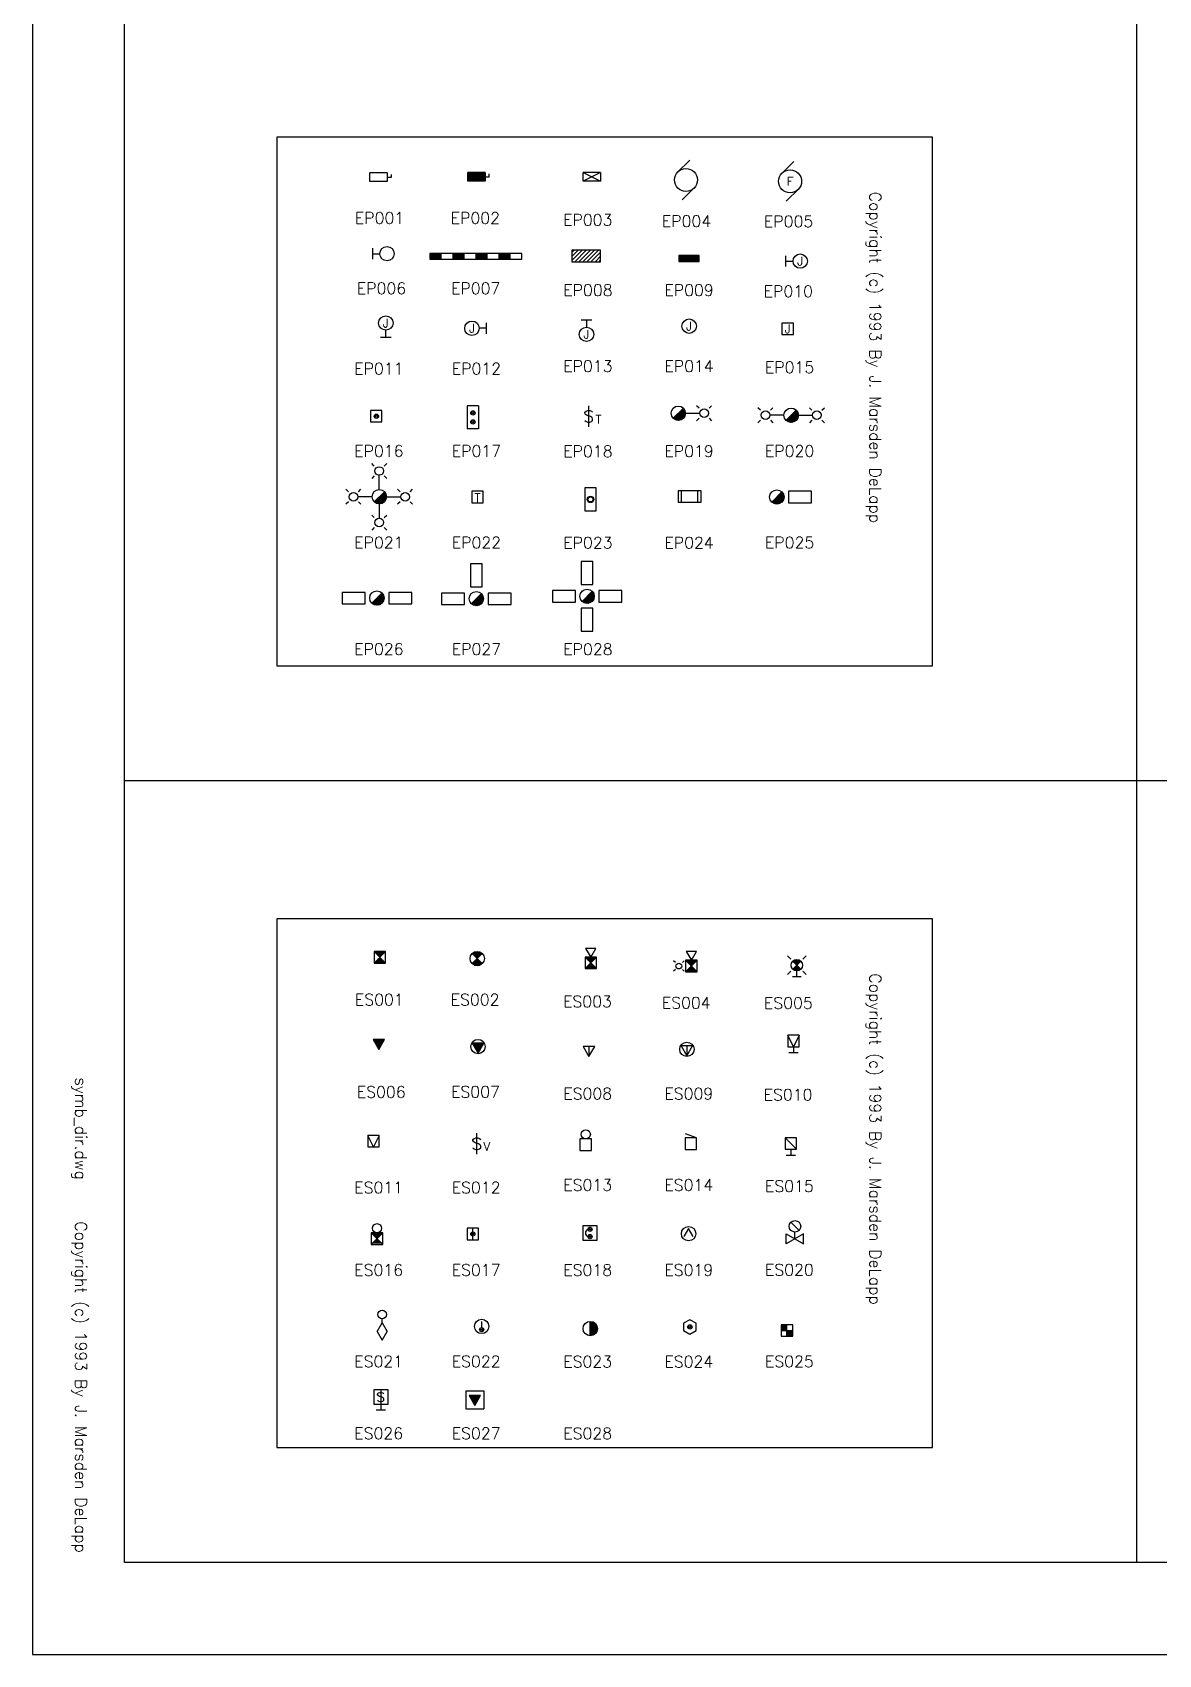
# Model space of a CAD drawing. Extents: x 0 to 24, y 0 to 36.
# Drawn here: x 0 to 12.24, y 0 to 17.64 of the extents above; entities that cross this region are included whole.
import ezdxf
from ezdxf.enums import TextEntityAlignment as Align

# ---------------------------------------------------------------- set-up
doc = ezdxf.new("R2010")
doc.units = 0
doc.header["$MEASUREMENT"] = 0
doc.layers.get('0').update_dxf_attribs({"linetype": 'CONTINUOUS'})
doc.layers.add('TITLE', color=1, linetype='CONTINUOUS')
doc.styles.add('ANNOTATE', font='SIMPLEX')
doc.styles.add('NOTES', font='SIMPLEX')

# ---------------------------------------------------------------- blocks, each defined once
blk = doc.blocks.new('COPYRGHT')
at = {"style": 'NOTES'}
blk.add_text('Copyright (c) 1993 By J. Marsden DeLapp', height=0.125, dxfattribs=at).set_placement((0.041, 0.028))
blk = doc.blocks.new('ES027')
for p, q in [((-0.098, 0.098), (-0.098, -0.098)), ((-0.098, 0.098), (0.098, 0.098)), ((0.062, 0.048), (-0.063, 0.048)), ((-0.063, 0.048), (0, -0.061)), ((0.058, 0.04), (-0.058, 0.04)), ((0.052, 0.031), (-0.053, 0.031)), ((0.047, 0.022), (-0.048, 0.022)), ((0.042, 0.013), (-0.043, 0.013)), ((0.037, 0.004), (-0.038, 0.004)), ((0, -0.061), (0.062, 0.048)), ((0.098, 0.098), (0.098, -0.098)), ((-0.098, -0.098), (0.098, -0.098)), ((0.032, -0.005), (-0.032, -0.005)), ((0.026, -0.014), (-0.027, -0.014)), ((0.021, -0.023), (-0.022, -0.023)), ((0.016, -0.032), (-0.017, -0.032)), ((0.011, -0.041), (-0.012, -0.041)), ((0.006, -0.05), (-0.006, -0.05))]:
    blk.add_line(p, q)
blk = doc.blocks.new('ES003')
for p, q in [((-0.055, 0.22), (0, 0.125)), ((0.055, 0.22), (-0.055, 0.22)), ((0, 0.125), (0.055, 0.22)), ((-0.062, 0.125), (0.062, 0)), ((-0.062, 0), (0.062, 0.125)), ((0.062, 0.125), (-0.062, 0.125)), ((-0.062, 0.125), (-0.062, 0)), ((-0.062, 0), (0.062, 0)), ((-0.052, 0.114), (0.052, 0.114)), ((-0.052, 0.011), (0.052, 0.011)), ((-0.043, 0.105), (0.043, 0.105)), ((-0.043, 0.02), (0.043, 0.02)), ((-0.034, 0.096), (0.034, 0.096)), ((-0.034, 0.029), (0.034, 0.029)), ((-0.025, 0.087), (0.025, 0.087)), ((-0.025, 0.038), (0.025, 0.038)), ((-0.016, 0.078), (0.016, 0.078)), ((-0.016, 0.047), (0.016, 0.047)), ((-0.007, 0.069), (0.007, 0.069)), ((-0.007, 0.056), (0.007, 0.056)), ((0.062, 0), (0.062, 0.125))]:
    blk.add_line(p, q)
blk = doc.blocks.new('ES004')
for p, q in [((-0.112, 0.101), (-0.132, 0.12)), ((-0.112, 0.024), (-0.132, 0.005)), ((-0.036, 0.101), (-0.016, 0.12)), ((-0.036, 0.024), (-0.016, 0.005))]:
    blk.add_line(p, q)
blk.add_circle((-0.074, 0.062), 0.0312)
blk.add_blockref('ES003', (0.062, 0))
blk = doc.blocks.new('ES005')
for p, q in [((-0.066, 0.191), (-0.101, 0.226)), ((-0.033, 0.178), (0.033, 0.178)), ((0.066, 0.191), (0.101, 0.226)), ((-0.066, 0.059), (-0.101, 0.024)), ((0.047, 0), (-0.047, 0)), ((-0.044, 0.169), (0.044, 0.081)), ((-0.044, 0.081), (0.044, 0.169)), ((-0.044, 0.169), (0.044, 0.169)), ((-0.044, 0.081), (0.044, 0.081)), ((-0.035, 0.16), (0.035, 0.16)), ((-0.035, 0.09), (0.035, 0.09)), ((-0.033, 0.072), (0.033, 0.072)), ((-0.026, 0.151), (0.026, 0.151)), ((-0.026, 0.099), (0.026, 0.099)), ((-0.017, 0.142), (0.017, 0.142)), ((-0.017, 0.108), (0.017, 0.108)), ((-0.008, 0.133), (0.008, 0.133)), ((-0.008, 0.117), (0.008, 0.117)), ((0, 0), (0, 0.062)), ((0.066, 0.059), (0.101, 0.024))]:
    blk.add_line(p, q)
blk.add_circle((0, 0.125), 0.0625)
blk = doc.blocks.new('ES001')
for p, q in [((-0.062, 0.125), (-0.062, 0)), ((0.062, 0.125), (-0.062, 0.125)), ((0.062, 0.125), (-0.062, 0)), ((0.062, 0), (-0.062, 0.125)), ((-0.062, 0), (0.062, 0)), ((0.052, 0.114), (-0.052, 0.114)), ((0.052, 0.011), (-0.052, 0.011)), ((0.043, 0.105), (-0.043, 0.105)), ((0.043, 0.02), (-0.043, 0.02)), ((0.034, 0.096), (-0.034, 0.096)), ((0.034, 0.029), (-0.034, 0.029)), ((0.025, 0.087), (-0.025, 0.087)), ((0.025, 0.038), (-0.025, 0.038)), ((0.016, 0.078), (-0.016, 0.078)), ((0.016, 0.047), (-0.016, 0.047)), ((0.007, 0.069), (-0.007, 0.069)), ((0.007, 0.056), (-0.007, 0.056)), ((0.062, 0), (0.062, 0.125))]:
    blk.add_line(p, q)
blk = doc.blocks.new('ES008')
for p, q in [((-0.062, 0.108), (0, 0)), ((0.062, 0.108), (-0.062, 0.108)), ((0, 0), (0.062, 0.108)), ((0, 0.108), (0, 0))]:
    blk.add_line(p, q)
blk = doc.blocks.new('ES009')
for p, q in [((-0.062, 0.037), (0, -0.071)), ((0.063, 0.037), (-0.062, 0.037)), ((0, -0.071), (0.063, 0.037)), ((0, 0.037), (0, -0.071))]:
    blk.add_line(p, q)
blk.add_circle((0, 0), 0.0781)
blk = doc.blocks.new('ES010')
for p, q in [((0, 0.0625), (-0.0625, 0.1875)), ((0.0625, 0.1875), (-0.0625, 0.1875)), ((-0.0625, 0.1875), (-0.0625, 0.0625)), ((0.0625, 0.1875), (0, 0.0625)), ((0.0625, 0.0625), (0.0625, 0.1875)), ((-0.0625, 0.0625), (0.0625, 0.0625)), ((-0.05, 0), (0.05, 0)), ((0, 0.0625), (0, 0))]:
    blk.add_line(p, q)
blk = doc.blocks.new('ES012')
for p, q in [((-0.028, 0.171), (-0.011, 0.177)), ((-0.011, 0.177), (0.013, 0.177)), ((0, 0), (0, 0.228)), ((0.013, 0.177), (0.031, 0.171)), ((-0.041, 0.159), (-0.028, 0.171)), ((-0.041, 0.147), (-0.041, 0.159)), ((-0.035, 0.136), (-0.041, 0.147)), ((-0.041, 0.07), (-0.029, 0.058)), ((-0.029, 0.129), (-0.035, 0.136)), ((-0.017, 0.124), (-0.029, 0.129)), ((-0.029, 0.058), (-0.011, 0.052)), ((0.019, 0.112), (-0.017, 0.124)), ((-0.011, 0.052), (0.013, 0.052)), ((0.013, 0.052), (0.031, 0.058)), ((0.031, 0.106), (0.019, 0.112)), ((0.031, 0.171), (0.043, 0.159)), ((0.037, 0.1), (0.031, 0.106)), ((0.031, 0.058), (0.043, 0.07)), ((0.043, 0.088), (0.037, 0.1)), ((0.043, 0.07), (0.043, 0.088))]:
    blk.add_line(p, q)
at = {"style": 'ANNOTATE'}
blk.add_text('V', height=0.0938, dxfattribs=at).set_placement((0.075, 0.035))
blk = doc.blocks.new('ES014')
for p, q in [((-0.062, 0.125), (-0.062, 0)), ((0.062, 0.125), (-0.062, 0.125)), ((-0.062, 0), (0.062, 0)), ((0.062, 0.125), (-0.055, 0.168)), ((0.062, 0), (0.062, 0.125))]:
    blk.add_line(p, q)
blk = doc.blocks.new('ES013')
for p, q in [((0.0625, 0.125), (-0.0625, 0.125)), ((-0.0625, 0.125), (-0.0625, 0)), ((-0.0625, 0), (0.0625, 0)), ((0.0625, 0), (0.0625, 0.125))]:
    blk.add_line(p, q)
blk.add_circle((0, 0.175), 0.05)
blk = doc.blocks.new('ES015')
for p, q in [((0.0625, 0.0625), (-0.0625, 0.1875)), ((-0.0625, 0.1875), (-0.0625, 0.0625)), ((0.0625, 0.1875), (-0.0625, 0.1875)), ((0.0625, 0.0625), (0.0625, 0.1875)), ((-0.0625, 0.0625), (0.0625, 0.0625)), ((-0.05, 0), (0.05, 0)), ((0, 0.0625), (0, 0))]:
    blk.add_line(p, q)
blk = doc.blocks.new('ES011')
for p, q in [((-0.0625, 0.125), (-0.0625, 0)), ((0.0625, 0.125), (-0.0625, 0.125)), ((0, 0), (-0.0625, 0.125)), ((-0.0625, 0), (0.0625, 0)), ((0.0625, 0.125), (0, 0)), ((0.0625, 0), (0.0625, 0.125))]:
    blk.add_line(p, q)
blk = doc.blocks.new('ES016')
for p, q in [((0.062, 0), (-0.062, 0.125)), ((0.062, 0.125), (-0.062, 0)), ((0.062, 0.125), (-0.062, 0.125)), ((-0.062, 0.125), (-0.062, 0)), ((-0.062, 0), (0.062, 0)), ((0.052, 0.114), (-0.052, 0.114)), ((0.052, 0.011), (-0.052, 0.011)), ((0.043, 0.105), (-0.043, 0.105)), ((0.043, 0.02), (-0.043, 0.02)), ((0.034, 0.096), (-0.034, 0.096)), ((0.034, 0.029), (-0.034, 0.029)), ((0.025, 0.087), (-0.025, 0.087)), ((0.025, 0.038), (-0.025, 0.038)), ((0.016, 0.078), (-0.016, 0.078)), ((0.016, 0.047), (-0.016, 0.047)), ((0.007, 0.069), (-0.007, 0.069)), ((0.007, 0.056), (-0.007, 0.056)), ((0.062, 0), (0.062, 0.125))]:
    blk.add_line(p, q)
blk.add_circle((0, 0.175), 0.05)
blk = doc.blocks.new('ES017')
for p, q in [((0.0625, 0.125), (-0.0625, 0.125)), ((-0.0625, 0.125), (-0.0625, 0)), ((-0.0625, 0), (0.0625, 0)), ((0, 0), (0, 0.125)), ((0.0625, 0), (0.0625, 0.125))]:
    blk.add_line(p, q)
for radius in [0.023, 0.01]:
    blk.add_circle((0, 0.0625), radius)
blk = doc.blocks.new('ES018')
for p, q in [((-0.078, 0.156), (-0.078, 0)), ((0.078, 0.156), (-0.078, 0.156)), ((-0.078, 0), (0.078, 0)), ((0.078, 0), (0.078, 0.156))]:
    blk.add_line(p, q)
for centre, radius in [((0, 0.118), 0.023), ((0, 0.038), 0.023), ((0, 0.118), 0.01), ((0, 0.038), 0.01)]:
    blk.add_circle(centre, radius)
blk.add_arc((-0.008, 0.078), 0.041, 111.6761, 248.3239)
blk = doc.blocks.new('ES019')
for p, q in [((0, 0.058), (-0.051, -0.029)), ((0.051, -0.029), (0, 0.058))]:
    blk.add_line(p, q)
blk.add_circle((0, 0), 0.0781)
blk = doc.blocks.new('ES020')
for p, q in [((0.044, 0.092), (-0.044, 0.18)), ((-0.094, -0.054), (-0.094, 0.054)), ((-0.094, 0.054), (0, 0)), ((0, 0), (-0.094, -0.054)), ((0, 0), (0, 0.074)), ((0.094, 0.054), (0, 0)), ((0, 0), (0.094, -0.054)), ((0.094, -0.054), (0.094, 0.054))]:
    blk.add_line(p, q)
blk.add_circle((0, 0.136), 0.0625)
blk = doc.blocks.new('ES021')
for p, q in [((-0.054, 0), (0, 0.094)), ((-0.054, 0), (0, -0.094)), ((0, 0.094), (0, 0.137)), ((0, 0.094), (0.054, 0)), ((0, -0.094), (0.054, 0))]:
    blk.add_line(p, q)
blk.add_circle((0, 0.183), 0.0469)
blk = doc.blocks.new('ES022')
blk.add_line((0, -0.012), (0, 0.055))
for centre, radius in [((0, 0), 0.0781), ((0, -0.035), 0.023), ((0, -0.035), 0.01)]:
    blk.add_circle(centre, radius)
blk = doc.blocks.new('ES023')
for p, q in [((0, -0.078), (0, 0.078)), ((0.009, -0.078), (0.009, 0.078)), ((0.018, -0.076), (0.018, 0.076)), ((0.027, -0.073), (0.027, 0.073)), ((0.036, -0.069), (0.036, 0.069)), ((0.045, -0.064), (0.045, 0.064)), ((0.054, -0.056), (0.054, 0.056)), ((0.063, -0.046), (0.063, 0.046)), ((0.072, -0.03), (0.072, 0.03))]:
    blk.add_line(p, q)
blk.add_circle((0, 0), 0.0781)
blk = doc.blocks.new('ES002')
for p, q in [((-0.055, -0.055), (0.055, 0.055)), ((-0.055, 0.055), (0.055, -0.055)), ((-0.053, 0.053), (0.053, 0.053)), ((-0.048, 0.062), (0.048, 0.062)), ((-0.044, 0.044), (0.044, 0.044)), ((-0.035, 0.035), (0.035, 0.035)), ((-0.033, 0.071), (0.033, 0.071)), ((-0.026, 0.026), (0.026, 0.026)), ((-0.017, 0.017), (0.017, 0.017)), ((-0.008, 0.008), (0.008, 0.008)), ((-0.053, -0.053), (0.053, -0.053)), ((-0.048, -0.062), (0.048, -0.062)), ((-0.044, -0.044), (0.044, -0.044)), ((-0.035, -0.035), (0.035, -0.035)), ((-0.033, -0.071), (0.033, -0.071)), ((-0.026, -0.026), (0.026, -0.026)), ((-0.017, -0.017), (0.017, -0.017)), ((-0.008, -0.008), (0.008, -0.008))]:
    blk.add_line(p, q)
blk.add_circle((0, 0), 0.0781)
blk = doc.blocks.new('ES006')
for p, q in [((-0.062, 0.108), (0, 0)), ((0.062, 0.108), (-0.062, 0.108)), ((0.058, 0.101), (-0.058, 0.101)), ((0.053, 0.092), (-0.053, 0.092)), ((0.048, 0.083), (-0.048, 0.083)), ((0.042, 0.074), (-0.042, 0.074)), ((0.037, 0.065), (-0.037, 0.065)), ((0.032, 0.056), (-0.032, 0.056)), ((0.027, 0.047), (-0.027, 0.047)), ((0.022, 0.038), (-0.022, 0.038)), ((0.016, 0.029), (-0.016, 0.029)), ((0.011, 0.02), (-0.011, 0.02)), ((0.006, 0.011), (-0.006, 0.011)), ((0, 0), (0.062, 0.108))]:
    blk.add_line(p, q)
blk = doc.blocks.new('ES007')
for p, q in [((0.062, 0.037), (-0.063, 0.037)), ((-0.063, 0.037), (0, -0.071)), ((0.058, 0.029), (-0.058, 0.029)), ((0.053, 0.02), (-0.053, 0.02)), ((0.048, 0.011), (-0.048, 0.011)), ((0.042, 0.002), (-0.042, 0.002)), ((0, -0.071), (0.062, 0.037)), ((0.037, -0.007), (-0.037, -0.007)), ((0.032, -0.016), (-0.032, -0.016)), ((0.027, -0.025), (-0.027, -0.025)), ((0.022, -0.034), (-0.022, -0.034)), ((0.016, -0.043), (-0.016, -0.043)), ((0.011, -0.052), (-0.011, -0.052)), ((0.006, -0.061), (-0.006, -0.061))]:
    blk.add_line(p, q)
blk.add_circle((0, 0), 0.0781)
blk = doc.blocks.new('ES024')
for p, q in [((0, 0.078), (-0.068, 0.039)), ((-0.068, 0.039), (-0.068, -0.039)), ((0.068, 0.039), (0, 0.078)), ((0.068, -0.039), (0.068, 0.039)), ((-0.068, -0.039), (0, -0.078)), ((0, -0.078), (0.068, -0.039))]:
    blk.add_line(p, q)
for radius in [0.023, 0.01]:
    blk.add_circle((0, 0), radius)
blk = doc.blocks.new('ES025')
for p, q in [((0.0625, 0.125), (-0.0625, 0.125)), ((-0.0625, 0.125), (-0.0625, 0)), ((-0.0625, 0.1147), (0, 0.1147)), ((-0.0625, 0.1057), (0, 0.1057)), ((-0.0625, 0.0967), (0, 0.0967)), ((-0.0625, 0.0877), (0, 0.0877)), ((-0.0625, 0.0787), (0, 0.0787)), ((-0.0625, 0.0697), (0, 0.0697)), ((-0.0625, 0.0625), (0.0625, 0.0625)), ((-0.0625, 0), (0.0625, 0)), ((0, 0), (0, 0.125)), ((0, 0.0522), (0.0625, 0.0522)), ((0, 0.0432), (0.0625, 0.0432)), ((0, 0.0342), (0.0625, 0.0342)), ((0, 0.0252), (0.0625, 0.0252)), ((0, 0.0162), (0.0625, 0.0162)), ((0, 0.0072), (0.0625, 0.0072)), ((0.0625, 0), (0.0625, 0.125))]:
    blk.add_line(p, q)
blk = doc.blocks.new('ES026')
for p, q in [((-0.078, 0.219), (-0.078, 0.062)), ((0.078, 0.219), (-0.078, 0.219)), ((-0.035, 0.176), (-0.025, 0.185)), ((-0.025, 0.185), (-0.011, 0.19)), ((-0.011, 0.19), (0.008, 0.19)), ((0, 0.219), (0, 0)), ((0.008, 0.19), (0.022, 0.185)), ((0.022, 0.185), (0.032, 0.175)), ((0.078, 0.062), (0.078, 0.219)), ((-0.078, 0.062), (0.078, 0.062)), ((-0.05, 0), (0.05, 0)), ((-0.035, 0.166), (-0.035, 0.176)), ((-0.03, 0.157), (-0.035, 0.166)), ((-0.035, 0.104), (-0.025, 0.095)), ((-0.025, 0.152), (-0.03, 0.157)), ((-0.016, 0.147), (-0.025, 0.152)), ((-0.025, 0.095), (-0.011, 0.09)), ((0.013, 0.137), (-0.016, 0.147)), ((-0.011, 0.09), (0.008, 0.09)), ((0.008, 0.09), (0.022, 0.095)), ((0.022, 0.133), (0.013, 0.137)), ((0.027, 0.128), (0.022, 0.133)), ((0.022, 0.095), (0.032, 0.104)), ((0.032, 0.118), (0.027, 0.128)), ((0.032, 0.104), (0.032, 0.118))]:
    blk.add_line(p, q)
blk = doc.blocks.new('EP022')
for p, q in [((-0.062, 0.066), (-0.062, -0.059)), ((0.063, 0.066), (-0.062, 0.066)), ((0.063, -0.059), (0.063, 0.066)), ((-0.062, -0.059), (0.063, -0.059))]:
    blk.add_line(p, q)
at = {"style": 'ANNOTATE'}
blk.add_text('T', height=0.0938, dxfattribs=at).set_placement((0, -0.004), align=Align.MIDDLE)
blk = doc.blocks.new('EP024')
for p, q in [((0.037, -0.062), (0.037, 0.062)), ((0.213, -0.062), (0.213, 0.062))]:
    blk.add_line(p, q)
blk.add_lwpolyline([(0, 0.062), (0, -0.062), (0.25, -0.062), (0.25, 0.062)], close=True)
blk = doc.blocks.new('EP004')
for p, q in [((-0.098, 0.077), (0.041, 0.216)), ((0.098, -0.077), (-0.041, -0.216))]:
    blk.add_line(p, q)
blk.add_circle((0, 0), 0.125)
blk = doc.blocks.new('EP005')
blk.add_blockref('EP004', (0, 0))
at = {"style": 'ANNOTATE'}
blk.add_text('F', height=0.0938, dxfattribs=at).set_placement((0, 0), align=Align.MIDDLE)
blk = doc.blocks.new('EP006')
for p, q in [((0, -0.059), (0, 0.059)), ((0, 0), (0.078, 0))]:
    blk.add_line(p, q)
blk.add_circle((0.156, 0), 0.0781)
blk = doc.blocks.new('EP007')
for p, q in [((0, 0.0625), (0, 0)), ((1, 0.0625), (0, 0.0625)), ((0, 0.054), (0.125, 0.054)), ((0, 0.045), (0.125, 0.045)), ((0, 0.036), (0.125, 0.036)), ((0, 0.027), (0.125, 0.027)), ((0, 0.018), (0.125, 0.018)), ((0, 0.009), (0.125, 0.009)), ((0, 0), (1, 0)), ((0.125, 0), (0.125, 0.0625)), ((0.25, 0.0625), (0.25, 0)), ((0.25, 0.054), (0.375, 0.054)), ((0.25, 0.045), (0.375, 0.045)), ((0.25, 0.036), (0.375, 0.036)), ((0.25, 0.027), (0.375, 0.027)), ((0.25, 0.018), (0.375, 0.018)), ((0.25, 0.009), (0.375, 0.009)), ((0.375, 0), (0.375, 0.0625)), ((0.5, 0.0625), (0.5, 0)), ((0.5, 0.054), (0.625, 0.054)), ((0.5, 0.045), (0.625, 0.045)), ((0.5, 0.036), (0.625, 0.036)), ((0.5, 0.027), (0.625, 0.027)), ((0.5, 0.018), (0.625, 0.018)), ((0.5, 0.009), (0.625, 0.009)), ((0.625, 0), (0.625, 0.0625)), ((0.75, 0.0625), (0.75, 0)), ((0.75, 0.054), (0.875, 0.054)), ((0.75, 0.045), (0.875, 0.045)), ((0.75, 0.036), (0.875, 0.036)), ((0.75, 0.027), (0.875, 0.027)), ((0.75, 0.018), (0.875, 0.018)), ((0.75, 0.009), (0.875, 0.009)), ((0.875, 0), (0.875, 0.0625)), ((1, 0), (1, 0.0625))]:
    blk.add_line(p, q)
blk = doc.blocks.new('EP008')
for p, q in [((-0.156, -0.023), (-0.133, 0)), ((-0.156, -0.068), (-0.089, 0)), ((-0.156, -0.112), (-0.044, 0)), ((-0.156, 0), (-0.156, -0.125)), ((0.156, 0), (-0.156, 0)), ((-0.125, -0.125), (0, 0)), ((-0.081, -0.125), (0.044, 0)), ((-0.037, -0.125), (0.088, 0)), ((0.007, -0.125), (0.132, 0)), ((0.156, -0.125), (0.156, 0)), ((-0.156, -0.125), (0.156, -0.125)), ((0.051, -0.125), (0.156, -0.02)), ((0.096, -0.125), (0.156, -0.064)), ((0.14, -0.125), (0.156, -0.109))]:
    blk.add_line(p, q)
blk = doc.blocks.new('EP009')
for p, q in [((-0.109375, 0), (-0.109375, -0.0625)), ((0.109375, 0), (-0.109375, 0)), ((0.109375, -0.0625), (0.109375, 0)), ((-0.109375, -0.0085), (0.109375, -0.0085)), ((-0.109375, -0.0175), (0.109375, -0.0175)), ((-0.109375, -0.0265), (0.109375, -0.0265)), ((-0.109375, -0.0355), (0.109375, -0.0355)), ((-0.109375, -0.0445), (0.109375, -0.0445)), ((-0.109375, -0.0535), (0.109375, -0.0535)), ((-0.109375, -0.0625), (0.109375, -0.0625))]:
    blk.add_line(p, q)
blk = doc.blocks.new('EP010')
blk.add_blockref('EP006', (0, 0))
at = {"style": 'ANNOTATE'}
blk.add_text('J', height=0.0938, dxfattribs=at).set_placement((0.156, 0), align=Align.MIDDLE)
blk = doc.blocks.new('EP011')
at = {"rotation": 90}
blk.add_blockref('EP006', (0, 0), dxfattribs=at)
at = {"style": 'ANNOTATE'}
blk.add_text('J', height=0.0938, dxfattribs=at).set_placement((0, 0.156), align=Align.MIDDLE)
blk = doc.blocks.new('EP012')
at = {"rotation": 180}
blk.add_blockref('EP006', (0, 0), dxfattribs=at)
at = {"style": 'ANNOTATE'}
blk.add_text('J', height=0.0938, dxfattribs=at).set_placement((-0.156, 0), align=Align.MIDDLE)
blk = doc.blocks.new('EP013')
at = {"rotation": 270}
blk.add_blockref('EP006', (0, 0), dxfattribs=at)
at = {"style": 'ANNOTATE'}
blk.add_text('J', height=0.0938, dxfattribs=at).set_placement((0, -0.156), align=Align.MIDDLE)
blk = doc.blocks.new('EP014')
blk.add_circle((0, 0), 0.0781)
at = {"style": 'ANNOTATE'}
blk.add_text('J', height=0.0938, dxfattribs=at).set_placement((0, 0), align=Align.MIDDLE)
blk = doc.blocks.new('EP015')
for p, q in [((-0.069, 0.067), (-0.069, -0.058)), ((0.056, 0.067), (-0.069, 0.067)), ((0.056, -0.058), (0.056, 0.067)), ((-0.069, -0.058), (0.056, -0.058))]:
    blk.add_line(p, q)
at = {"style": 'ANNOTATE'}
blk.add_text('J', height=0.0938, dxfattribs=at).set_placement((-0.006, 0.004), align=Align.MIDDLE)
blk = doc.blocks.new('EP016')
for p, q in [((-0.062, 0.125), (-0.062, 0)), ((0.062, 0.125), (-0.062, 0.125)), ((-0.062, 0), (0.062, 0)), ((0.062, 0), (0.062, 0.125))]:
    blk.add_line(p, q)
for radius in [0.0234, 0.0107]:
    blk.add_circle((0.002, 0.062), radius)
blk = doc.blocks.new('EP017')
for p, q in [((0.062, 0.25), (-0.062, 0.25)), ((-0.062, 0.25), (-0.062, 0)), ((0.062, 0.25), (0.062, 0)), ((0.062, 0), (-0.062, 0))]:
    blk.add_line(p, q)
for centre, radius in [((0.002, 0.174), 0.0234), ((0.002, 0.174), 0.0107), ((0.002, 0.076), 0.0234), ((0.002, 0.076), 0.0107)]:
    blk.add_circle(centre, radius)
blk = doc.blocks.new('EW001')
for p, q in [((-0.028, 0.171), (-0.011, 0.177)), ((-0.011, 0.177), (0.013, 0.177)), ((0, 0), (0, 0.228)), ((0.013, 0.177), (0.031, 0.171)), ((-0.041, 0.159), (-0.028, 0.171)), ((-0.041, 0.147), (-0.041, 0.159)), ((-0.035, 0.136), (-0.041, 0.147)), ((-0.041, 0.07), (-0.029, 0.058)), ((-0.029, 0.129), (-0.035, 0.136)), ((-0.017, 0.124), (-0.029, 0.129)), ((-0.029, 0.058), (-0.011, 0.052)), ((0.019, 0.112), (-0.017, 0.124)), ((-0.011, 0.052), (0.013, 0.052)), ((0.013, 0.052), (0.031, 0.058)), ((0.031, 0.106), (0.019, 0.112)), ((0.031, 0.171), (0.043, 0.159)), ((0.037, 0.1), (0.031, 0.106)), ((0.031, 0.058), (0.043, 0.07)), ((0.043, 0.088), (0.037, 0.1)), ((0.043, 0.07), (0.043, 0.088))]:
    blk.add_line(p, q)
blk = doc.blocks.new('EP018')
blk.add_blockref('EW001', (0, 0))
at = {"style": 'ANNOTATE'}
blk.add_text('T', height=0.0938, dxfattribs=at).set_placement((0.075, 0.035))
blk = doc.blocks.new('EP019')
for p, q in [((-0.055, -0.055), (0.055, 0.055)), ((-0.049, -0.061), (0.061, 0.049)), ((-0.041, -0.066), (0.066, 0.041)), ((-0.033, -0.071), (0.071, 0.033)), ((-0.024, -0.074), (0.074, 0.024)), ((-0.013, -0.077), (0.077, 0.013)), ((-0.002, -0.078), (0.078, 0.002)), ((0.078, 0), (0.234, 0)), ((0.226, 0.054), (0.199, 0.081)), ((0.334, 0.054), (0.362, 0.081)), ((0.012, -0.077), (0.077, -0.012)), ((0.029, -0.072), (0.072, -0.029)), ((0.226, -0.054), (0.199, -0.081)), ((0.334, -0.054), (0.362, -0.081))]:
    blk.add_line(p, q)
for centre, radius in [((0, 0), 0.0781), ((0.28, 0), 0.0469)]:
    blk.add_circle(centre, radius)
blk = doc.blocks.new('EP020')
for p, q in [((-0.334, 0.054), (-0.362, 0.081)), ((-0.078, 0), (-0.234, 0)), ((-0.226, 0.054), (-0.199, 0.081)), ((-0.055, -0.055), (0.055, 0.055)), ((-0.049, -0.061), (0.061, 0.049)), ((-0.041, -0.066), (0.066, 0.041)), ((-0.033, -0.071), (0.071, 0.033)), ((-0.024, -0.074), (0.074, 0.024)), ((-0.013, -0.077), (0.077, 0.013)), ((-0.002, -0.078), (0.078, 0.002)), ((0.078, 0), (0.234, 0)), ((0.226, 0.054), (0.199, 0.081)), ((0.334, 0.054), (0.362, 0.081)), ((-0.334, -0.054), (-0.362, -0.081)), ((-0.226, -0.054), (-0.199, -0.081)), ((0.012, -0.077), (0.077, -0.012)), ((0.029, -0.072), (0.072, -0.029)), ((0.226, -0.054), (0.199, -0.081)), ((0.334, -0.054), (0.362, -0.081))]:
    blk.add_line(p, q)
for centre, radius in [((-0.28, 0), 0.0469), ((0, 0), 0.0781), ((0.28, 0), 0.0469)]:
    blk.add_circle(centre, radius)
blk = doc.blocks.new('EP021')
for p, q in [((-0.054, 0.334), (-0.081, 0.362)), ((0.054, 0.334), (0.081, 0.362)), ((-0.054, 0.226), (-0.081, 0.199)), ((0, 0.078), (0, 0.234)), ((0.054, 0.226), (0.081, 0.199)), ((-0.334, 0.054), (-0.362, 0.081)), ((-0.078, 0), (-0.234, 0)), ((-0.226, 0.054), (-0.199, 0.081)), ((-0.055, -0.055), (0.055, 0.055)), ((-0.049, -0.061), (0.061, 0.049)), ((-0.041, -0.066), (0.066, 0.041)), ((-0.033, -0.071), (0.071, 0.033)), ((-0.024, -0.074), (0.074, 0.024)), ((-0.013, -0.077), (0.077, 0.013)), ((-0.002, -0.078), (0.078, 0.002)), ((0.078, 0), (0.234, 0)), ((0.226, 0.054), (0.199, 0.081)), ((0.334, 0.054), (0.362, 0.081)), ((-0.334, -0.054), (-0.362, -0.081)), ((-0.226, -0.054), (-0.199, -0.081)), ((0, -0.078), (0, -0.234)), ((0.012, -0.077), (0.077, -0.012)), ((0.029, -0.072), (0.072, -0.029)), ((0.226, -0.054), (0.199, -0.081)), ((0.334, -0.054), (0.362, -0.081)), ((-0.054, -0.226), (-0.081, -0.199)), ((-0.054, -0.334), (-0.081, -0.362)), ((0.054, -0.226), (0.081, -0.199)), ((0.054, -0.334), (0.081, -0.362))]:
    blk.add_line(p, q)
for centre, radius in [((0, 0.28), 0.0469), ((-0.28, 0), 0.0469), ((0, 0), 0.0781), ((0.28, 0), 0.0469), ((0, -0.28), 0.0469)]:
    blk.add_circle(centre, radius)
blk = doc.blocks.new('EP023')
blk.add_lwpolyline([(-0.062, 0), (0.062, 0), (0.062, 0.25), (-0.062, 0.25)], close=True)
for radius in [0.0351, 0.0276]:
    blk.add_circle((0, 0.123), radius)
blk = doc.blocks.new('EP025')
for p, q in [((-0.055, -0.055), (0.055, 0.055)), ((-0.049, -0.061), (0.061, 0.049)), ((-0.041, -0.066), (0.066, 0.041)), ((-0.033, -0.071), (0.071, 0.033)), ((-0.024, -0.074), (0.074, 0.024)), ((-0.013, -0.077), (0.077, 0.013)), ((-0.002, -0.078), (0.078, 0.002)), ((0.128, 0.062), (0.128, -0.062)), ((0.378, 0.062), (0.128, 0.062)), ((0.378, -0.062), (0.378, 0.062)), ((0.012, -0.077), (0.077, -0.012)), ((0.029, -0.072), (0.072, -0.029)), ((0.128, -0.062), (0.378, -0.062))]:
    blk.add_line(p, q)
blk.add_circle((0, 0), 0.0781)
blk = doc.blocks.new('EP028')
for p, q in [((-0.063, 0.378), (-0.063, 0.128)), ((0.062, 0.378), (-0.063, 0.378)), ((0.062, 0.128), (0.062, 0.378)), ((-0.128, 0.062), (-0.378, 0.062)), ((-0.378, 0.062), (-0.378, -0.063)), ((-0.128, -0.063), (-0.128, 0.062)), ((-0.063, 0.128), (0.062, 0.128)), ((-0.055, -0.055), (0.055, 0.055)), ((-0.049, -0.061), (0.061, 0.049)), ((-0.041, -0.066), (0.066, 0.041)), ((-0.033, -0.071), (0.071, 0.033)), ((-0.024, -0.074), (0.074, 0.024)), ((-0.013, -0.077), (0.077, 0.013)), ((-0.002, -0.078), (0.078, 0.002)), ((0.378, 0.062), (0.128, 0.062)), ((0.128, 0.062), (0.128, -0.063)), ((0.378, -0.063), (0.378, 0.062)), ((-0.378, -0.063), (-0.128, -0.063)), ((0.062, -0.128), (-0.063, -0.128)), ((-0.063, -0.128), (-0.063, -0.378)), ((0.012, -0.077), (0.077, -0.012)), ((0.029, -0.072), (0.072, -0.029)), ((0.062, -0.378), (0.062, -0.128)), ((0.128, -0.063), (0.378, -0.063)), ((-0.063, -0.378), (0.062, -0.378))]:
    blk.add_line(p, q)
blk.add_circle((0, 0), 0.0781)
blk = doc.blocks.new('EP027')
for p, q in [((0.062, 0.378), (-0.062, 0.378)), ((-0.062, 0.378), (-0.062, 0.128)), ((0.062, 0.128), (0.062, 0.378)), ((-0.378, 0.062), (-0.378, -0.062)), ((-0.128, 0.062), (-0.378, 0.062)), ((-0.128, -0.062), (-0.128, 0.062)), ((-0.062, 0.128), (0.062, 0.128)), ((-0.055, -0.055), (0.055, 0.055)), ((-0.049, -0.061), (0.061, 0.049)), ((-0.041, -0.066), (0.066, 0.041)), ((-0.033, -0.071), (0.071, 0.033)), ((-0.024, -0.074), (0.074, 0.024)), ((-0.013, -0.077), (0.077, 0.013)), ((-0.002, -0.078), (0.078, 0.002)), ((0.128, 0.062), (0.128, -0.062)), ((0.378, 0.062), (0.128, 0.062)), ((0.378, -0.062), (0.378, 0.062)), ((-0.378, -0.062), (-0.128, -0.062)), ((0.012, -0.077), (0.077, -0.012)), ((0.029, -0.072), (0.072, -0.029)), ((0.128, -0.062), (0.378, -0.062))]:
    blk.add_line(p, q)
blk.add_circle((0, 0), 0.0781)
blk = doc.blocks.new('EP026')
for p, q in [((-0.378, 0.062), (-0.378, -0.062)), ((-0.128, 0.062), (-0.378, 0.062)), ((-0.128, -0.062), (-0.128, 0.062)), ((-0.055, -0.055), (0.055, 0.055)), ((-0.049, -0.061), (0.061, 0.049)), ((-0.041, -0.066), (0.066, 0.041)), ((-0.033, -0.071), (0.071, 0.033)), ((-0.024, -0.074), (0.074, 0.024)), ((-0.013, -0.077), (0.077, 0.013)), ((-0.002, -0.078), (0.078, 0.002)), ((0.128, 0.062), (0.128, -0.062)), ((0.378, 0.062), (0.128, 0.062)), ((0.378, -0.062), (0.378, 0.062)), ((-0.378, -0.062), (-0.128, -0.062)), ((0.012, -0.077), (0.077, -0.012)), ((0.029, -0.072), (0.072, -0.029)), ((0.128, -0.062), (0.378, -0.062))]:
    blk.add_line(p, q)
blk.add_circle((0, 0), 0.0781)
blk = doc.blocks.new('EP001')
for p, q in [((0.094, 0.093), (-0.094, 0.093)), ((-0.094, 0), (-0.094, 0.093)), ((0.094, 0), (-0.094, 0)), ((0.094, 0.093), (0.094, 0)), ((0.094, 0.046), (0.141, 0.046)), ((0.141, 0.046), (0.141, 0.077))]:
    blk.add_line(p, q)
blk = doc.blocks.new('EP002')
for p, q in [((0.094, 0.093), (-0.094, 0.093)), ((-0.094, 0), (-0.094, 0.093)), ((0.094, 0.088), (-0.094, 0.088)), ((0.094, 0.081), (-0.094, 0.081)), ((0.094, 0.074), (-0.094, 0.074)), ((0.094, 0.067), (-0.094, 0.067)), ((0.094, 0.061), (-0.094, 0.061)), ((0.094, 0.054), (-0.094, 0.054)), ((0.094, 0.047), (-0.094, 0.047)), ((0.094, 0.04), (-0.094, 0.04)), ((0.094, 0.034), (-0.094, 0.034)), ((0.094, 0.027), (-0.094, 0.027)), ((0.094, 0.02), (-0.094, 0.02)), ((0.094, 0.014), (-0.094, 0.014)), ((0.094, 0.007), (-0.094, 0.007)), ((0.094, 0), (-0.094, 0)), ((0.094, 0.093), (0.094, 0)), ((0.094, 0.046), (0.141, 0.046)), ((0.141, 0.046), (0.141, 0.077))]:
    blk.add_line(p, q)
blk = doc.blocks.new('EP003')
for p, q in [((-0.094, 0.093), (0.094, 0)), ((0.094, 0.093), (-0.094, 0)), ((0.094, 0.093), (-0.094, 0.093)), ((-0.094, 0), (-0.094, 0.093)), ((0.094, 0), (-0.094, 0)), ((0.094, 0.093), (0.094, 0))]:
    blk.add_line(p, q)
blk = doc.blocks.new('BORDER')
at = {"linetype": 'CONTINUOUS'}
blk.add_lwpolyline([(0, 0), (1, 0), (1, 1), (0, 1)], close=True, dxfattribs=at)

msp = doc.modelspace()

# ---------------------------------------------------------------- linework, layer by layer
for p, q in [((1, 1), (1, 35)), ((12, 35), (12, 1)), ((23, 9.5), (1, 9.5)), ((23, 1), (1, 1))]:
    msp.add_line(p, q)
at = {"layer": 'TITLE'}
for points in [[(2.655, 16.502), (2.655, 10.752), (9.783, 10.752), (9.783, 16.502)], [(2.655, 8.002), (2.655, 2.252), (9.783, 2.252), (9.783, 8.002)]]:
    msp.add_lwpolyline(points, close=True, dxfattribs=at)

# ---------------------------------------------------------------- block references
at = {"xscale": 36, "yscale": 24, "zscale": 36, "rotation": 90}
msp.add_blockref('BORDER', (24, 0), dxfattribs=at)
for name, p in [('EP004', (7.103, 16.036)), ('EP005', (8.235, 16.021)), ('EP001', (3.762, 16.019)), ('EP002', (4.825, 16.024)), ('EP003', (6.08, 16.024)), ('EP006', (3.698, 15.234)), ('EP007', (4.318, 15.175)), ('EP008', (6.02, 15.271)), ('EP009', (7.136, 15.213)), ('EP010', (8.189, 15.153)), ('EP011', (3.841, 14.324)), ('EP012', (4.933, 14.423)), ('EP013', (6.022, 14.513)), ('EP014', (7.138, 14.446)), ('EP015', (8.215, 14.413)), ('EP016', (3.736, 13.404)), ('EP017', (4.786, 13.329)), ('EP018', (6.046, 13.351)), ('EP019', (7.02, 13.499)), ('EP020', (8.247, 13.477)), ('EP021', (3.77, 12.591)), ('EP022', (4.837, 12.584)), ('EP023', (6.066, 12.439)), ('EP024', (7.019, 12.594)), ('EP025', (8.091, 12.588)), ('EP027', (4.825, 11.482)), ('EP028', (6.029, 11.508)), ('EP026', (3.744, 11.489)), ('ES001', (3.777, 7.52)), ('ES002', (4.834, 7.569)), ('ES003', (6.068, 7.459)), ('ES004', (7.1, 7.425)), ('ES005', (8.308, 7.371)), ('ES010', (8.273, 6.548)), ('ES006', (3.766, 6.581)), ('ES007', (4.843, 6.612)), ('ES008', (6.049, 6.503)), ('ES009', (7.113, 6.582)), ('ES011', (3.707, 5.521)), ('ES012', (4.829, 5.442)), ('ES013', (6.014, 5.482)), ('ES014', (7.155, 5.493)), ('ES015', (8.244, 5.432)), ('ES016', (3.745, 4.461)), ('ES017', (4.787, 4.511)), ('ES018', (6.06, 4.507)), ('ES019', (7.132, 4.577)), ('ES020', (8.288, 4.521)), ('ES021', (3.8, 3.514)), ('ES022', (4.883, 3.568)), ('ES023', (6.063, 3.545)), ('ES024', (7.146, 3.563)), ('ES025', (8.201, 3.462)), ('ES026', (3.787, 2.661)), ('ES027', (4.809, 2.77))]:
    msp.add_blockref(name, p)
at = {"rotation": 270}
for p in [(9.071, 15.949), (9.071, 7.449), (0.437, 4.752)]:
    msp.add_blockref('COPYRGHT', p, dxfattribs=at)

# ---------------------------------------------------------------- texts
at = {"style": 'NOTES'}
for s, p in [('EP001', (3.505, 15.559)), ('EP002', (4.546, 15.559)), ('EP003', (5.768, 15.539)), ('EP004', (6.841, 15.525)), ('EP005', (7.951, 15.522)), ('EP006', (3.526, 14.794)), ('EP007', (4.55, 14.794)), ('EP008', (5.77, 14.775)), ('EP009', (6.869, 14.775)), ('EP010', (7.948, 14.763)), ('EP011', (3.498, 13.921)), ('EP012', (4.558, 13.921)), ('EP013', (5.77, 13.948)), ('EP014', (6.869, 13.948)), ('EP015', (7.962, 13.936)), ('EP016', (3.498, 13.025)), ('EP017', (4.558, 13.025)), ('EP018', (5.77, 13.023)), ('EP019', (6.869, 13.024)), ('EP020', (7.962, 13.025)), ('EP021', (3.498, 12.03)), ('EP022', (4.558, 12.03)), ('EP023', (5.77, 12.028)), ('EP024', (6.869, 12.028)), ('EP025', (7.962, 12.03)), ('EP026', (3.498, 10.871)), ('EP027', (4.558, 10.871)), ('EP028', (5.77, 10.87)), ('ES001', (3.505, 7.059)), ('ES002', (4.546, 7.059)), ('ES003', (5.768, 7.039)), ('ES004', (6.841, 7.025)), ('ES005', (7.951, 7.022)), ('ES006', (3.526, 6.056)), ('ES007', (4.55, 6.057)), ('ES008', (5.77, 6.037)), ('ES009', (6.869, 6.037)), ('ES010', (7.948, 6.025)), ('ES011', (3.498, 5.016)), ('ES012', (4.558, 5.016)), ('ES013', (5.77, 5.043)), ('ES014', (6.869, 5.043)), ('ES015', (7.962, 5.031)), ('ES016', (3.498, 4.12)), ('ES017', (4.558, 4.12)), ('ES018', (5.77, 4.118)), ('ES019', (6.869, 4.119)), ('ES020', (7.962, 4.121)), ('ES021', (3.498, 3.125)), ('ES022', (4.558, 3.125)), ('ES023', (5.77, 3.123)), ('ES024', (6.869, 3.123)), ('ES025', (7.962, 3.125)), ('ES026', (3.498, 2.343)), ('ES027', (4.558, 2.343)), ('ES028', (5.77, 2.342))]:
    msp.add_text(s, height=0.125, dxfattribs=at).set_placement(p)
msp.add_text('symb_dir.dwg', height=0.125, rotation=270, dxfattribs=at).set_placement((0.465, 6.276))

doc.saveas('drawing.dxf')
